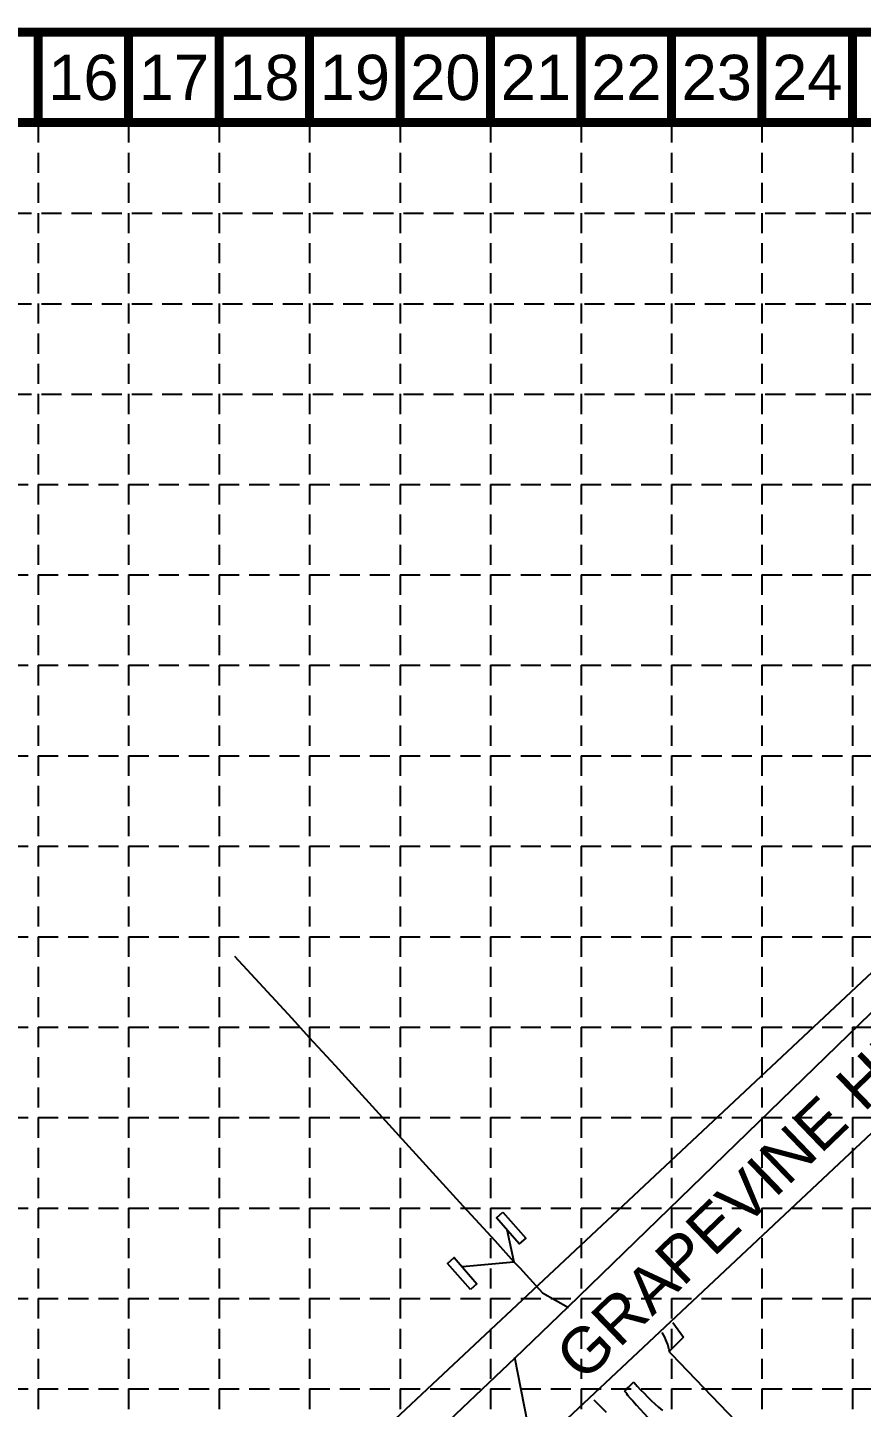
# Model space of a CAD drawing. Header units: inches. Extents: x -611 to 3716, y 461 to 3167.
# Drawn here: x 465 to 1087, y 2138 to 3167 of the extents above; entities that cross this region are included whole.
import ezdxf
from ezdxf.enums import TextEntityAlignment as Align

# ---------------------------------------------------------------- set-up
doc = ezdxf.new("R2010")
doc.units = ezdxf.units.IN
doc.header["$MEASUREMENT"] = 0
doc.linetypes.add('DASHED', pattern=[0.75, 0.5, -0.25])
doc.linetypes.add('HIDDEN', pattern=[0.375, 0.25, -0.125])
for name, color, linetype in [('BASE', 7, 'Continuous'), ('GRID', 254, 'HIDDEN'), ('INLET PROTECTION', 5, 'Continuous'), ('LIMITS OF DISTURBANCE', 1, 'DASHED'), ('ROAD', 1, 'Continuous'), ('STORM', 5, 'Continuous')]:
    doc.layers.add(name, color=color, linetype=linetype)
doc.styles.get("Standard").update_dxf_attribs({"font": 'ARIAL.TTF'})

msp = doc.modelspace()

# ---------------------------------------------------------------- linework, layer by layer
at = {"layer": 'BASE', "const_width": 6.75}
for points in [[(-607.2, 464), (3712.8, 464), (3712.8, 3164), (-607.2, 3164)], [(-539.8, 531.5), (3645.5, 531.4), (3645.4, 3096.5), (-539, 3096.6)]]:
    msp.add_lwpolyline(points, close=True, dxfattribs=at)
for points in [[(472.8, 3096.5), (472.8, 3164)], [(540.3, 3096.5), (540.3, 3164)], [(607.8, 3096.5), (607.8, 3164)], [(675.3, 3096.5), (675.3, 3164)], [(742.8, 3096.5), (742.8, 3164)], [(810.3, 3096.5), (810.3, 3164)], [(877.8, 3096.5), (877.8, 3164)], [(945.3, 3096.5), (945.3, 3164)], [(1012.8, 3096.5), (1012.8, 3164)], [(1080.3, 3096.5), (1080.3, 3164)]]:
    msp.add_lwpolyline(points, dxfattribs=at)
at = {"layer": 'GRID', "color": 253, "linetype": 'HIDDEN', "ltscale": 60}
for p, q in [((472.8, 3096.5), (472.8, 733.7)), ((540.3, 3096.5), (540.3, 733.7)), ((607.8, 3096.5), (607.8, 733.7)), ((675.3, 3096.5), (675.3, 733.7)), ((742.8, 3096.5), (742.8, 733.7)), ((810.3, 3096.5), (810.3, 733.7)), ((877.8, 3096.5), (877.8, 733.7)), ((945.3, 3096.5), (945.3, 733.7)), ((1012.8, 3096.5), (1012.8, 733.7)), ((1080.3, 3096.5), (1080.3, 733.7)), ((-537.2, 3028.8), (3647.8, 3028.8)), ((-537.2, 2961.3), (3647.8, 2961.3)), ((-537.2, 2893.8), (3647.8, 2893.8)), ((-539.7, 2826.5), (3645.3, 2826.5)), ((-539.7, 2759), (3645.3, 2759)), ((-539.7, 2691.5), (3645.3, 2691.5)), ((-539.7, 2624), (3645.3, 2624)), ((-539.7, 2556.5), (3645.3, 2556.5)), ((-539.7, 2489), (3645.3, 2489)), ((-539.7, 2421.5), (3645.3, 2421.5)), ((-539.7, 2354), (3645.3, 2354)), ((-539.7, 2286.5), (3645.3, 2286.5)), ((-539.7, 2219), (3645.3, 2219)), ((-539.7, 2151.5), (3645.3, 2151.5))]:
    msp.add_line(p, q, dxfattribs=at)
at = {"layer": 'INLET PROTECTION', "color": 7}
for p, q in [((1760.8, 3086.5), (-12.9, 1424.2)), ((1165, 2408.8), (-15.3, 1300.1))]:
    msp.add_line(p, q, dxfattribs=at)
at = {"layer": 'LIMITS OF DISTURBANCE', "color": 1, "ltscale": 60, "const_width": 10}
msp.add_lwpolyline([(1932.3, 2600.6), (1812.5, 2666.5), (1670.4, 2713.6, 0.275205), (1425.7, 2624.7), (1381, 2550.8), (1422, 2532.5), (1348.9, 2376.7), (1278.2, 2246, -0.067789), (934.5, 1875.9)], format="xyb", dxfattribs=at)
at = {"layer": 'ROAD', "color": 7}
for p, q in [((946.2, 2201.2), (954.2, 2190.1)), ((954.2, 2190.1), (943.9, 2179.8)), ((887.4, 2143.4), (896.5, 2134.2))]:
    msp.add_line(p, q, dxfattribs=at)
for centre, major_axis, start_param, end_param in [((898.4, 2169.5), (33, 33), 5.699853, 6.040051), ((-5745.5, -4279), (69.7, 9297.8), -0.810369, -0.795526), ((1020.3, 2041.7), (109.2, 109.2), 1.517484, 1.578014), ((1068.1, 2289.8), (1.6, 201.4), 2.302134, 2.451033), ((787, 2054.9), (110.1, 110.1), 6.119432, 6.154464), ((2825.1, 3874.4), (19.5, 2577.2), 2.313597, 2.365135)]:
    msp.add_ellipse(centre, major_axis=major_axis, ratio=1, start_param=start_param, end_param=end_param, dxfattribs=at)
at = {"layer": 'STORM', "color": 5}
for p, q in [((868.1, 2212.8), (1156.7, 2492.9)), ((822.4, 2270.4), (827.8, 2246.5)), ((789.5, 2242.8), (827.8, 2246.5)), ((828.6, 2174.7), (868.1, 2212.8)), ((617, 1973.9), (828.6, 2174.7)), ((846.3, 2084), (828.4, 2175))]:
    msp.add_line(p, q, dxfattribs=at)
for points in [[(619.2, 2474.5), (662, 2428.1), (675.1, 2413.9), (694.3, 2392.8), (739.4, 2343.4), (787.2, 2291), (813.5, 2262.2), (827.8, 2246.5)], [(827.8, 2246.5), (832.1, 2241.8), (844.2, 2228.6), (849.1, 2223.2), (868.5, 2212.4)]]:
    msp.add_lwpolyline(points, dxfattribs=at)
at = {"layer": 'STORM'}
for points in [[(819.5, 2283.5), (836.6, 2264), (831.7, 2259.8), (814.7, 2279.2)], [(795.3, 2225.8), (778.2, 2245.2), (783.1, 2249.5), (800.2, 2230)]]:
    msp.add_lwpolyline(points, close=True, dxfattribs=at)

# ---------------------------------------------------------------- texts
at = {"color": 7}
msp.add_text('GRAPEVINE HIGHWAY  (TX 26)', height=34.038, rotation=43.9291, dxfattribs=at).set_placement((879.5, 2155.7))
at = {"layer": 'BASE'}
for s, p in [('16', (506.6, 3130.2)), ('17', (574.1, 3130.2)), ('18', (641.6, 3130.2)), ('19', (709.1, 3130.2)), ('20', (776.6, 3130.2)), ('21', (844.1, 3130.2)), ('22', (911.6, 3130.2)), ('23', (979.1, 3130.2)), ('24', (1046.6, 3130.2))]:
    msp.add_text(s, height=33.75, dxfattribs=at).set_placement(p, align=Align.MIDDLE_CENTER)

doc.saveas('drawing.dxf')
